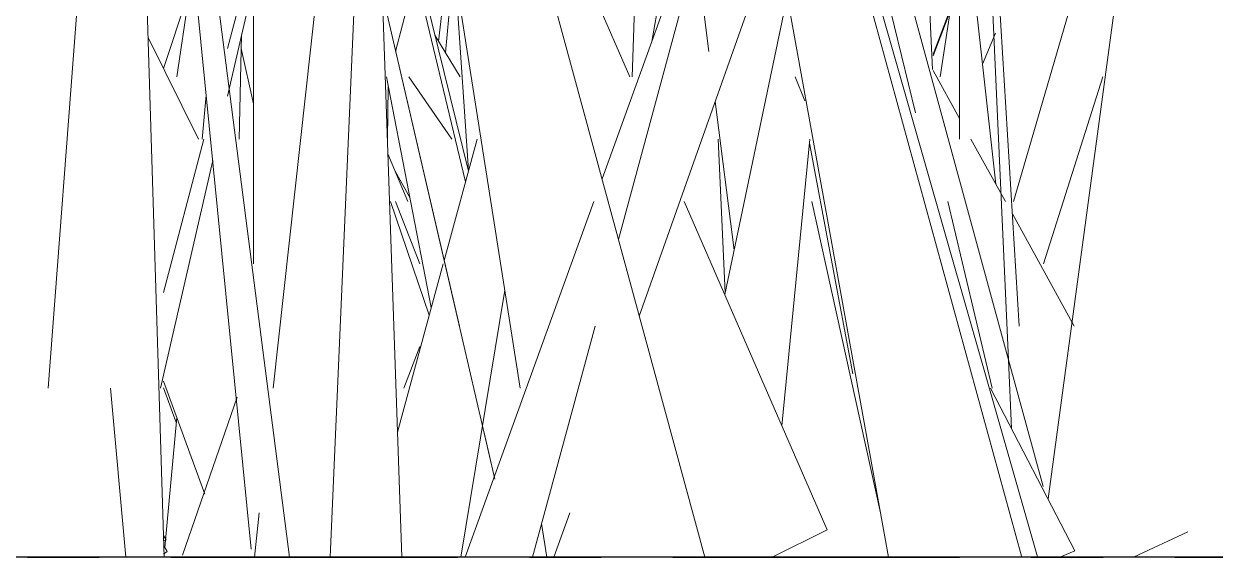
# Model space of a CAD drawing. Header units: millimetres. Extents: x -10020 to 20888, y -4665 to 12339.
# Drawn here: x 1742.8 to 1795.6, y 3048 to 3071.6 of the extents above; entities that cross this region are included whole.
import ezdxf

# ---------------------------------------------------------------- set-up
doc = ezdxf.new("R2010")
doc.units = ezdxf.units.MM
doc.linetypes.add('Grid Line 1_2_', pattern=[22.225, 12.7, -3.175, 3.175, -3.175])
doc.layers.add('G-IMPT', color=8, linetype='Continuous', lineweight=9)

# ---------------------------------------------------------------- blocks, each defined once
blk = doc.blocks.new('Grass Array - 25_dwg-V17-West')
at = {"layer": 'G-IMPT'}
for p, q in [((1788.169, 3050.579), (1796.805, 3114.378)), ((1764.802, 3055.48), (1756.392, 3109.035)), ((1752.894, 3048.355), (1747.366, 3104.01)), ((1743.898, 3055.48), (1747.375, 3101.287)), ((1759.325, 3098.241), (1772.972, 3048)), ((1770.623, 3070.841), (1775.239, 3096.655)), ((1786.417, 3056.737), (1775.674, 3096.144)), ((1747.671, 3091.796), (1749.037, 3048)), ((1748.999, 3091.346), (1754.589, 3048)), ((1786.417, 3056.737), (1784.875, 3091.077)), ((1759.553, 3048), (1758.157, 3088.545)), ((1782.2, 3087.264), (1783.059, 3069.593)), ((1751.84, 3070.528), (1755.699, 3085.214)), ((1792.805, 3084.826), (1786.636, 3063.757)), ((1770.254, 3084.234), (1769.75, 3069.275)), ((1785.348, 3083.391), (1786.893, 3058.239)), ((1778.692, 3083.07), (1770.071, 3058.68)), ((1782.303, 3067.677), (1778.608, 3082.832)), ((1757.839, 3081.248), (1756.386, 3048)), ((1762.504, 3065.094), (1758.463, 3081.528)), ((1768.421, 3064.754), (1774.208, 3080.749)), ((1756.606, 3080.311), (1753.856, 3055.48)), ((1762.378, 3064.629), (1758.625, 3080.311)), ((1778.146, 3080.311), (1787.001, 3048.047)), ((1787.703, 3048.015), (1778.847, 3079.029)), ((1784.253, 3066.516), (1784.251, 3079.122)), ((1754.177, 3078.59), (1751.84, 3068.416)), ((1761.187, 3070.847), (1761.642, 3074.793)), ((1769.651, 3069.275), (1767.245, 3074.793)), ((1772.609, 3074.842), (1769.15, 3062.069)), ((1773.149, 3070.401), (1772.592, 3074.793)), ((1781.105, 3048), (1776.263, 3074.793)), ((1750.325, 3074.218), (1749.589, 3069.275)), ((1761.489, 3070.35), (1761.848, 3074.291)), ((1784.213, 3074.671), (1783.393, 3069.275)), ((1760.174, 3073.842), (1759.284, 3070.402)), ((1762.515, 3065.133), (1761.931, 3073.765)), ((1762.515, 3065.133), (1761.931, 3073.765)), ((1749.002, 3069.641), (1750.173, 3073.196)), ((1752.983, 3060.998), (1752.991, 3073.427)), ((1784.252, 3073.336), (1783.081, 3070.277)), ((1783.081, 3070.198), (1784.252, 3073.281)), ((1784.859, 3073.589), (1785.855, 3064.528)), ((1762.104, 3058.239), (1758.906, 3072.034)), ((1763.678, 3051.451), (1758.906, 3072.034)), ((1773.854, 3059.632), (1776.455, 3072.034)), ((1752.352, 3066.516), (1752.464, 3071.135)), ((1761.023, 3071.116), (1762.143, 3069.275)), ((1785.272, 3069.837), (1785.848, 3071.212)), ((1748.319, 3071.015), (1750.554, 3066.516)), ((1752.449, 3070.523), (1752.987, 3068.073)), ((1783.081, 3069.553), (1784.253, 3067.43)), ((1758.873, 3069.275), (1760.863, 3059.058)), ((1759.866, 3069.275), (1761.778, 3066.516)), ((1777.4, 3068.21), (1776.966, 3069.275)), ((1777.4, 3068.21), (1776.966, 3069.275)), ((1790.594, 3069.275), (1787.972, 3060.998)), ((1750.897, 3068.46), (1750.719, 3066.516)), ((1758.919, 3066.516), (1758.96, 3068.83)), ((1774.266, 3061.594), (1773.43, 3068.185)), ((1748.999, 3059.719), (1750.785, 3066.516)), ((1762.891, 3066.516), (1761.43, 3061.146)), ((1773.87, 3059.706), (1773.557, 3066.516)), ((1777.627, 3066.516), (1776.389, 3053.817)), ((1777.61, 3066.341), (1779.524, 3056.127)), ((1784.758, 3066.516), (1786.281, 3063.757)), ((1759.826, 3063.757), (1758.938, 3065.87)), ((1751.185, 3065.566), (1748.868, 3055.48)), ((1759.915, 3063.924), (1759.263, 3065.096)), ((1759.056, 3063.757), (1760.768, 3058.712)), ((1759.272, 3063.757), (1760.361, 3060.987)), ((1762.359, 3048), (1768.06, 3063.757)), ((1778.396, 3049.214), (1772.056, 3063.757)), ((1777.709, 3063.757), (1780.745, 3049.962)), ((1783.74, 3063.757), (1785.698, 3055.48)), ((1786.589, 3063.2), (1789.327, 3058.239)), ((1761.39, 3060.998), (1759.362, 3053.541)), ((1762.174, 3048), (1764.119, 3059.826)), ((1768.113, 3058.239), (1765.34, 3048)), ((1760.361, 3057.33), (1759.649, 3055.48)), ((1786.417, 3056.737), (1787.951, 3051.129)), ((1786.417, 3056.737), (1786.55, 3053.696)), ((1750.838, 3050.796), (1748.999, 3055.792)), ((1746.662, 3055.48), (1747.335, 3048)), ((1749.569, 3053.96), (1748.999, 3055.497)), ((1785.624, 3055.48), (1789.361, 3048.282)), ((1749.848, 3048.087), (1752.27, 3055.087)), ((1749.59, 3054.187), (1749.062, 3048.425)), ((1763.678, 3051.451), (1763.201, 3053.51)), ((1753.245, 3049.962), (1753.028, 3048)), ((1766.989, 3049.962), (1766.295, 3048)), ((1765.976, 3048), (1765.743, 3049.486)), ((1748.999, 3048.961), (1749.124, 3048.769)), ((1778.396, 3049.214), (1775.957, 3048)), ((1791.952, 3048), (1794.361, 3049.121)), ((1748.999, 3048.702), (1749.124, 3048.769)), ((1749.164, 3048.258), (1748.999, 3048.528)), ((1749.164, 3048.258), (1748.999, 3048.136)), ((1788.759, 3048.031), (1789.361, 3048.282))]:
    blk.add_line(p, q, dxfattribs=at)
blk = doc.blocks.new('Grass Array - Grass Array-439229-West')
blk.add_blockref('Grass Array - 25_dwg-V17-West', (0, 0))

msp = doc.modelspace()

# ---------------------------------------------------------------- linework, layer by layer
msp.add_line((4710.823, 3048), (-7496.271, 3048))
at = {"linetype": 'Grid Line 1_2_'}
msp.add_line((-7496.271, 3048), (19186.713, 3048), dxfattribs=at)

# ---------------------------------------------------------------- block references
msp.add_blockref('Grass Array - Grass Array-439229-West', (0, 0))

doc.saveas('drawing.dxf')
